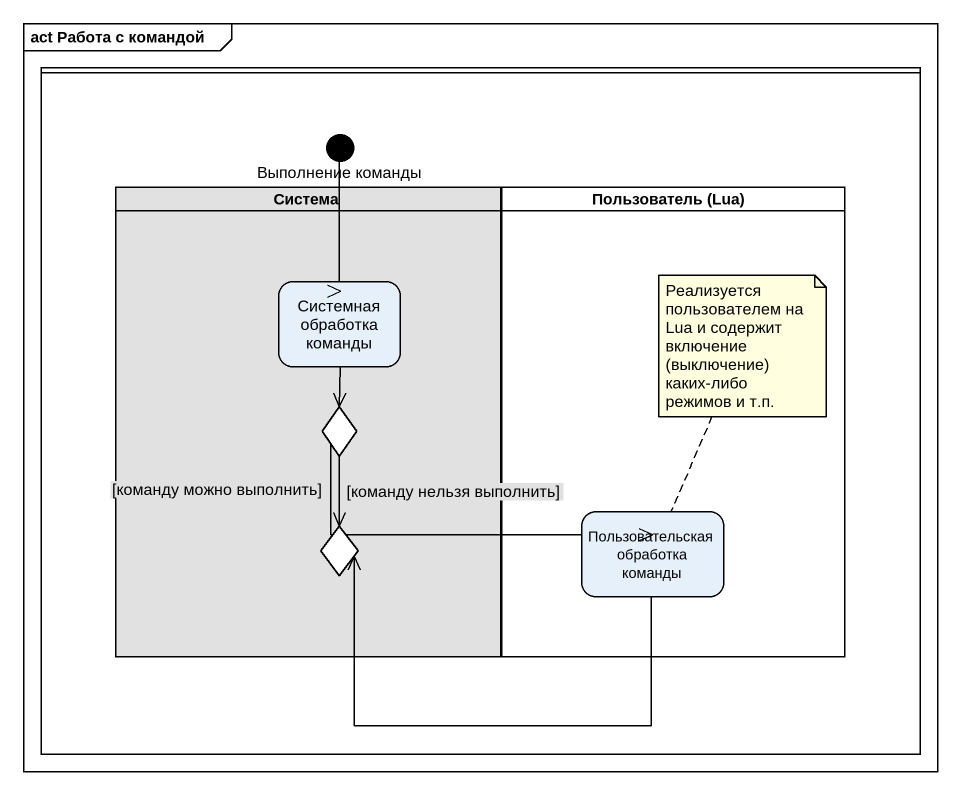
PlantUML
@startuml
mainframe act Работа с командой
hide empty description
state " " as lane1 <<partition>> #FFFFFF {
  state "Выполнение команды" as Выполнение_команды <<start>>
  state Система <<partition>> #E1E1E1 {
    state "Системная обработка команды" as Системная_обработка_команды
    state choice1 <<choice>>
    state choice2 <<choice>>
  }
  state "Пользователь (Lua)" as Пользователь_Lua <<partition>> #FFFFFF {
    state "Пользовательская обработка команды" as Пользовательская_обработка
  }
}
Выполнение_команды --> Системная_обработка_команды
Системная_обработка_команды --> choice1
choice1 --> choice2 : [команду нельзя выполнить]
choice1 -right-> Пользовательская_обработка : [команду можно выполнить]
Пользовательская_обработка -left-> choice2
note top of Пользовательская_обработка : Реализуется пользователем на Lua и cодержит включение (выключение) каких-либо режимов и т.п.
@enduml
